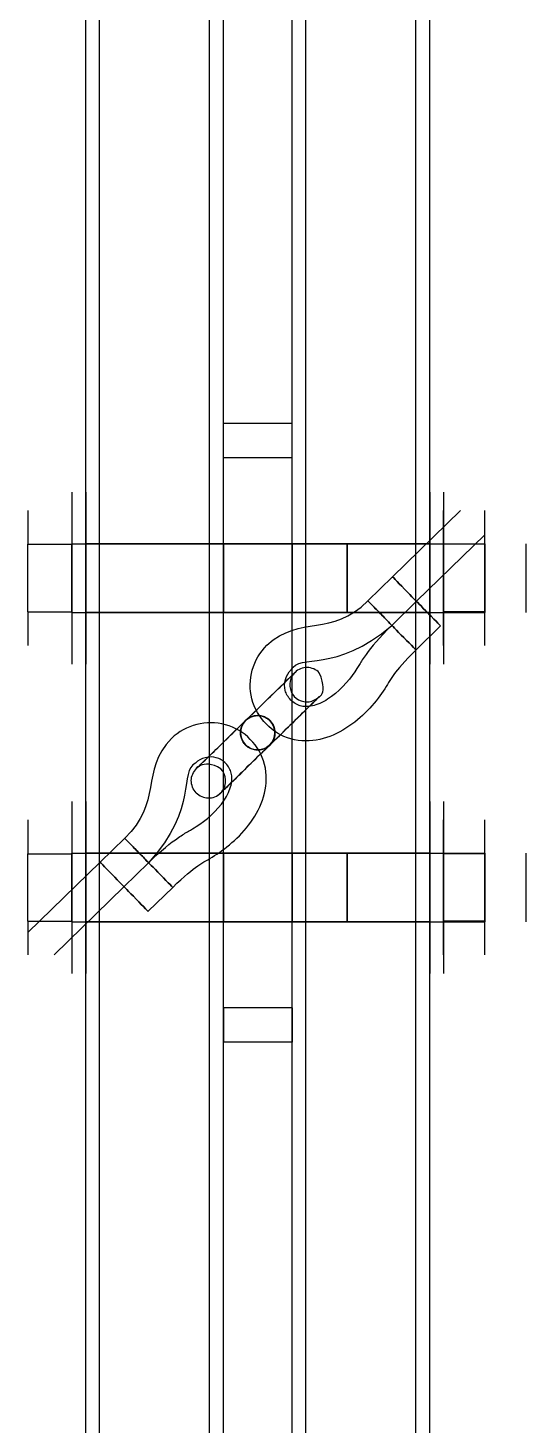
# Model space of a CAD drawing. Extents: x 0 to 2438, y 0 to 2056.
# Drawn here: x 1045.6 to 1081.8, y 1035.8 to 1137.4 of the extents above; entities that cross this region are included whole.
import ezdxf

# ---------------------------------------------------------------- set-up
doc = ezdxf.new("R2010")
doc.units = 0
doc.layers.get('0').update_dxf_attribs({"linetype": 'CONTINUOUS'})

msp = doc.modelspace()

# ---------------------------------------------------------------- linework, layer by layer
at = {"color": 253}
for p, q in [((1049.77, 717.134), (1049.77, 1265.13)), ((1050.77, 717.134), (1050.77, 1265.13)), ((1058.77, 717.134), (1058.77, 1265.13)), ((1059.77, 717.134), (1059.77, 1265.13)), ((1064.77, 717.134), (1064.77, 1265.13)), ((1065.77, 717.134), (1065.77, 1265.13)), ((1073.77, 717.134), (1073.77, 1265.13)), ((1074.77, 717.134), (1074.77, 1265.13)), ((1059.77, 1106.13), (1059.77, 1108.63)), ((1059.77, 1106.13), (1059.77, 1108.63)), ((1064.77, 1108.63), (1059.77, 1108.63)), ((1064.77, 1106.13), (1064.77, 1108.63)), ((1059.77, 1066.13), (1059.77, 1106.13)), ((1064.77, 1106.13), (1059.77, 1106.13)), ((1059.77, 1066.13), (1059.77, 1106.13)), ((1064.77, 1066.13), (1064.77, 1106.13)), ((1048.77, 1103.63), (1048.77, 1091.13)), ((1049.77, 1097.38), (1049.77, 1103.63)), ((1049.77, 1103.63), (1049.77, 1091.13)), ((1074.77, 1097.38), (1074.77, 1103.63)), ((1074.77, 1103.63), (1074.77, 1091.13)), ((1075.77, 1103.63), (1075.77, 1091.13)), ((1045.57, 1102.29), (1045.57, 1099.84)), ((1048.77, 1102.29), (1048.77, 1099.84)), ((1048.77, 1102.29), (1048.77, 1099.84)), ((1077, 1102.29), (1072.06, 1097.47)), ((1075.77, 1099.84), (1075.77, 1102.29)), ((1075.77, 1099.84), (1075.77, 1102.29)), ((1078.77, 1099.84), (1078.77, 1102.29)), ((1073.81, 1095.69), (1078.77, 1100.53)), ((1045.57, 1094.93), (1045.57, 1099.84)), ((1045.57, 1099.84), (1048.77, 1099.84)), ((1048.77, 1097.38), (1048.77, 1099.88)), ((1048.77, 1099.88), (1048.77, 1094.88)), ((1048.77, 1099.84), (1048.77, 1099.88)), ((1048.77, 1099.88), (1048.77, 1099.84)), ((1048.77, 1099.88), (1049.77, 1099.88)), ((1048.77, 1099.88), (1068.77, 1099.88)), ((1048.77, 1099.84), (1048.77, 1099.03)), ((1048.77, 1099.03), (1048.77, 1099.84)), ((1048.77, 1094.93), (1048.77, 1099.84)), ((1048.77, 1094.93), (1048.77, 1099.84)), ((1049.77, 1097.38), (1049.77, 1099.88)), ((1049.77, 1099.88), (1049.77, 1094.88)), ((1049.77, 1097.38), (1049.77, 1099.88)), ((1049.77, 1099.88), (1049.77, 1094.88)), ((1059.77, 1099.88), (1049.77, 1099.88)), ((1059.77, 1097.38), (1059.77, 1099.88)), ((1059.77, 1099.88), (1059.77, 1094.88)), ((1059.77, 1097.38), (1059.77, 1099.88)), ((1059.77, 1099.88), (1059.77, 1094.88)), ((1064.77, 1099.88), (1059.77, 1099.88)), ((1064.77, 1097.38), (1064.77, 1099.88)), ((1064.77, 1099.88), (1064.77, 1094.88)), ((1064.77, 1097.38), (1064.77, 1099.88)), ((1064.77, 1099.88), (1064.77, 1094.88)), ((1074.77, 1099.88), (1064.77, 1099.88)), ((1068.77, 1094.88), (1068.77, 1099.88)), ((1068.77, 1099.88), (1068.77, 1097.38)), ((1068.77, 1099.88), (1078.77, 1099.88)), ((1074.77, 1097.38), (1074.77, 1099.88)), ((1074.77, 1099.88), (1074.77, 1094.88)), ((1074.77, 1097.38), (1074.77, 1099.88)), ((1074.77, 1099.88), (1074.77, 1094.88)), ((1074.77, 1099.88), (1075.77, 1099.88)), ((1075.77, 1097.38), (1075.77, 1099.88)), ((1075.77, 1099.88), (1075.77, 1094.88)), ((1075.77, 1097.38), (1075.77, 1099.88)), ((1075.77, 1099.88), (1075.77, 1094.88)), ((1075.77, 1099.88), (1078.77, 1099.88)), ((1075.77, 1099.84), (1075.77, 1094.93)), ((1078.77, 1099.84), (1075.77, 1099.84)), ((1075.77, 1099.84), (1075.77, 1094.93)), ((1078.77, 1097.38), (1078.77, 1099.88)), ((1078.77, 1099.88), (1078.77, 1094.88)), ((1078.77, 1099.84), (1078.77, 1094.93)), ((1081.77, 1094.88), (1081.77, 1099.88)), ((1048.77, 1099.03), (1048.77, 1098.2)), ((1048.77, 1098.2), (1048.77, 1099.03)), ((1048.77, 1098.2), (1048.77, 1097.38)), ((1048.77, 1096.57), (1048.77, 1098.2)), ((1048.77, 1094.88), (1048.77, 1097.38)), ((1048.77, 1097.38), (1048.77, 1096.57)), ((1049.77, 1091.13), (1049.77, 1097.38)), ((1049.77, 1094.88), (1049.77, 1097.38)), ((1049.77, 1094.88), (1049.77, 1097.38)), ((1059.77, 1094.88), (1059.77, 1097.38)), ((1059.77, 1094.88), (1059.77, 1097.38)), ((1064.77, 1094.88), (1064.77, 1097.38)), ((1064.77, 1094.88), (1064.77, 1097.38)), ((1068.77, 1097.38), (1068.77, 1094.88)), ((1070.27, 1095.73), (1072.06, 1097.47)), ((1072.06, 1097.47), (1072.08, 1097.45)), ((1072.08, 1097.45), (1072.06, 1097.47)), ((1072.08, 1097.45), (1072.06, 1097.47)), ((1072.06, 1097.47), (1072.08, 1097.45)), ((1072.08, 1097.45), (1072.15, 1097.39)), ((1072.15, 1097.39), (1072.08, 1097.45)), ((1072.15, 1097.39), (1072.08, 1097.45)), ((1072.08, 1097.45), (1072.15, 1097.39)), ((1072.15, 1097.39), (1072.25, 1097.28)), ((1072.25, 1097.28), (1072.15, 1097.39)), ((1072.25, 1097.28), (1072.15, 1097.39)), ((1072.15, 1097.39), (1072.25, 1097.28)), ((1072.25, 1097.28), (1072.4, 1097.14)), ((1072.4, 1097.14), (1072.25, 1097.28)), ((1072.4, 1097.14), (1072.25, 1097.28)), ((1072.25, 1097.28), (1072.4, 1097.14)), ((1072.4, 1097.14), (1072.56, 1096.97)), ((1072.56, 1096.97), (1072.4, 1097.14)), ((1072.56, 1096.97), (1072.4, 1097.14)), ((1072.4, 1097.14), (1072.56, 1096.97)), ((1074.77, 1091.13), (1074.77, 1097.38)), ((1074.77, 1094.88), (1074.77, 1097.38)), ((1074.77, 1094.88), (1074.77, 1097.38)), ((1075.77, 1094.88), (1075.77, 1097.38)), ((1075.77, 1094.88), (1075.77, 1097.38)), ((1078.77, 1094.88), (1078.77, 1097.38)), ((1048.77, 1095.74), (1048.77, 1096.57)), ((1048.77, 1096.57), (1048.77, 1095.74)), ((1072.56, 1096.97), (1072.74, 1096.78)), ((1072.74, 1096.78), (1072.56, 1096.97)), ((1072.74, 1096.78), (1072.56, 1096.97)), ((1072.56, 1096.97), (1072.74, 1096.78)), ((1072.74, 1096.78), (1072.94, 1096.58)), ((1072.94, 1096.58), (1072.74, 1096.78)), ((1072.94, 1096.58), (1072.74, 1096.78)), ((1072.74, 1096.78), (1072.94, 1096.58)), ((1072.94, 1096.58), (1073.13, 1096.38)), ((1073.13, 1096.38), (1072.94, 1096.58)), ((1073.13, 1096.38), (1072.94, 1096.58)), ((1072.94, 1096.58), (1073.13, 1096.38)), ((1073.13, 1096.38), (1073.32, 1096.19)), ((1073.32, 1096.19), (1073.13, 1096.38)), ((1073.32, 1096.19), (1073.13, 1096.38)), ((1073.13, 1096.38), (1073.32, 1096.19)), ((1073.32, 1096.19), (1073.48, 1096.02)), ((1073.48, 1096.02), (1073.32, 1096.19)), ((1073.48, 1096.02), (1073.32, 1096.19)), ((1073.32, 1096.19), (1073.48, 1096.02)), ((1048.77, 1094.93), (1048.77, 1095.74)), ((1048.77, 1095.74), (1048.77, 1094.93)), ((1073.81, 1095.69), (1072.02, 1093.94)), ((1072.02, 1093.94), (1073.81, 1095.69)), ((1073.48, 1096.02), (1073.62, 1095.88)), ((1073.62, 1095.88), (1073.48, 1096.02)), ((1073.62, 1095.88), (1073.48, 1096.02)), ((1073.48, 1096.02), (1073.62, 1095.88)), ((1073.62, 1095.88), (1073.72, 1095.78)), ((1073.72, 1095.78), (1073.62, 1095.88)), ((1073.72, 1095.78), (1073.62, 1095.88)), ((1073.62, 1095.88), (1073.72, 1095.78)), ((1073.72, 1095.78), (1073.79, 1095.71)), ((1073.79, 1095.71), (1073.72, 1095.78)), ((1073.79, 1095.71), (1073.72, 1095.78)), ((1073.72, 1095.78), (1073.79, 1095.71)), ((1073.79, 1095.71), (1073.81, 1095.69)), ((1073.81, 1095.69), (1073.79, 1095.71)), ((1073.81, 1095.69), (1073.79, 1095.71)), ((1073.79, 1095.71), (1073.81, 1095.69)), ((1073.83, 1095.66), (1073.81, 1095.69)), ((1073.81, 1095.69), (1073.83, 1095.66)), ((1073.9, 1095.6), (1073.83, 1095.66)), ((1073.83, 1095.66), (1073.9, 1095.6)), ((1074, 1095.49), (1073.9, 1095.6)), ((1073.9, 1095.6), (1074, 1095.49)), ((1074.14, 1095.35), (1074, 1095.49)), ((1074, 1095.49), (1074.14, 1095.35)), ((1074.3, 1095.18), (1074.14, 1095.35)), ((1074.14, 1095.35), (1074.3, 1095.18)), ((1074.49, 1094.99), (1074.3, 1095.18)), ((1074.3, 1095.18), (1074.49, 1094.99)), ((1045.57, 1094.93), (1045.57, 1092.48)), ((1045.57, 1094.93), (1048.77, 1094.93)), ((1048.77, 1094.93), (1048.77, 1094.88)), ((1048.77, 1094.88), (1048.77, 1094.93)), ((1048.77, 1094.93), (1048.77, 1092.48)), ((1048.77, 1094.93), (1048.77, 1092.48)), ((1048.77, 1094.88), (1049.77, 1094.88)), ((1048.77, 1094.88), (1068.77, 1094.88)), ((1059.77, 1094.88), (1049.77, 1094.88)), ((1064.77, 1094.88), (1059.77, 1094.88)), ((1074.77, 1094.88), (1064.77, 1094.88)), ((1068.77, 1094.88), (1078.77, 1094.88)), ((1074.68, 1094.79), (1074.49, 1094.99)), ((1074.49, 1094.99), (1074.68, 1094.79)), ((1074.88, 1094.6), (1074.68, 1094.79)), ((1074.68, 1094.79), (1074.88, 1094.6)), ((1074.77, 1094.88), (1075.77, 1094.88)), ((1075.06, 1094.4), (1074.88, 1094.6)), ((1074.88, 1094.6), (1075.06, 1094.4)), ((1075.23, 1094.24), (1075.06, 1094.4)), ((1075.06, 1094.4), (1075.23, 1094.24)), ((1075.37, 1094.09), (1075.23, 1094.24)), ((1075.23, 1094.24), (1075.37, 1094.09)), ((1075.47, 1093.99), (1075.37, 1094.09)), ((1075.37, 1094.09), (1075.47, 1093.99)), ((1078.77, 1094.93), (1075.77, 1094.93)), ((1075.77, 1092.48), (1075.77, 1094.93)), ((1075.77, 1092.48), (1075.77, 1094.93)), ((1075.77, 1094.88), (1078.77, 1094.88)), ((1078.77, 1092.48), (1078.77, 1094.93)), ((1072.04, 1093.92), (1072.02, 1093.94)), ((1072.02, 1093.94), (1072.04, 1093.92)), ((1072.11, 1093.85), (1072.04, 1093.92)), ((1072.04, 1093.92), (1072.11, 1093.85)), ((1072.21, 1093.75), (1072.11, 1093.85)), ((1072.11, 1093.85), (1072.21, 1093.75)), ((1072.35, 1093.6), (1072.21, 1093.75)), ((1072.21, 1093.75), (1072.35, 1093.6)), ((1072.51, 1093.43), (1072.35, 1093.6)), ((1072.35, 1093.6), (1072.51, 1093.43)), ((1072.7, 1093.24), (1072.51, 1093.43)), ((1072.51, 1093.43), (1072.7, 1093.24)), ((1072.9, 1093.05), (1072.7, 1093.24)), ((1072.7, 1093.24), (1072.9, 1093.05)), ((1073.09, 1092.85), (1072.9, 1093.05)), ((1072.9, 1093.05), (1073.09, 1092.85)), ((1075.56, 1093.9), (1073.77, 1092.15)), ((1075.53, 1093.92), (1075.47, 1093.99)), ((1075.47, 1093.99), (1075.53, 1093.92)), ((1075.56, 1093.9), (1075.53, 1093.92)), ((1075.53, 1093.92), (1075.56, 1093.9)), ((1073.27, 1092.66), (1073.09, 1092.85)), ((1073.09, 1092.85), (1073.27, 1092.66)), ((1073.44, 1092.49), (1073.27, 1092.66)), ((1073.27, 1092.66), (1073.44, 1092.49)), ((1073.58, 1092.34), (1073.44, 1092.49)), ((1073.44, 1092.49), (1073.58, 1092.34)), ((1073.68, 1092.24), (1073.58, 1092.34)), ((1073.58, 1092.34), (1073.68, 1092.24)), ((1073.75, 1092.18), (1073.68, 1092.24)), ((1073.68, 1092.24), (1073.75, 1092.18)), ((1073.77, 1092.15), (1073.75, 1092.18)), ((1073.75, 1092.18), (1073.77, 1092.15)), ((1063.17, 1087.01), (1063.17, 1087.01)), ((1048.77, 1081.13), (1048.77, 1068.63)), ((1049.77, 1074.88), (1049.77, 1081.13)), ((1049.77, 1081.13), (1049.77, 1068.63)), ((1074.77, 1074.88), (1074.77, 1081.13)), ((1074.77, 1081.13), (1074.77, 1068.63)), ((1075.77, 1081.13), (1075.77, 1068.63)), ((1045.57, 1079.79), (1045.57, 1077.34)), ((1048.77, 1079.79), (1048.77, 1077.34)), ((1048.77, 1079.79), (1048.77, 1077.34)), ((1075.77, 1077.34), (1075.77, 1079.79)), ((1075.77, 1077.34), (1075.77, 1079.79)), ((1078.77, 1077.34), (1078.77, 1079.79)), ((1052.6, 1078.47), (1050.81, 1076.72)), ((1045.57, 1072.43), (1045.57, 1077.34)), ((1045.57, 1077.34), (1048.77, 1077.34)), ((1048.77, 1074.88), (1048.77, 1077.38)), ((1048.77, 1077.38), (1048.77, 1072.38)), ((1048.77, 1077.34), (1048.77, 1077.38)), ((1048.77, 1077.38), (1048.77, 1077.34)), ((1048.77, 1077.38), (1049.77, 1077.38)), ((1048.77, 1077.38), (1068.77, 1077.38)), ((1048.77, 1077.34), (1048.77, 1076.53)), ((1048.77, 1076.53), (1048.77, 1077.34)), ((1048.77, 1072.43), (1048.77, 1077.34)), ((1048.77, 1072.43), (1048.77, 1077.34)), ((1049.77, 1074.88), (1049.77, 1077.38)), ((1049.77, 1077.38), (1049.77, 1072.38)), ((1049.77, 1074.88), (1049.77, 1077.38)), ((1049.77, 1077.38), (1049.77, 1072.38)), ((1059.77, 1077.38), (1049.77, 1077.38)), ((1059.77, 1074.88), (1059.77, 1077.38)), ((1059.77, 1077.38), (1059.77, 1072.38)), ((1059.77, 1074.88), (1059.77, 1077.38)), ((1059.77, 1077.38), (1059.77, 1072.38)), ((1064.77, 1077.38), (1059.77, 1077.38)), ((1064.77, 1074.88), (1064.77, 1077.38)), ((1064.77, 1077.38), (1064.77, 1072.38)), ((1064.77, 1074.88), (1064.77, 1077.38)), ((1064.77, 1077.38), (1064.77, 1072.38)), ((1074.77, 1077.38), (1064.77, 1077.38)), ((1068.77, 1072.38), (1068.77, 1077.38)), ((1068.77, 1077.38), (1068.77, 1074.88)), ((1068.77, 1077.38), (1078.77, 1077.38)), ((1074.77, 1074.88), (1074.77, 1077.38)), ((1074.77, 1077.38), (1074.77, 1072.38)), ((1074.77, 1074.88), (1074.77, 1077.38)), ((1074.77, 1077.38), (1074.77, 1072.38)), ((1074.77, 1077.38), (1075.77, 1077.38)), ((1075.77, 1074.88), (1075.77, 1077.38)), ((1075.77, 1077.38), (1075.77, 1072.38)), ((1075.77, 1074.88), (1075.77, 1077.38)), ((1075.77, 1077.38), (1075.77, 1072.38)), ((1075.77, 1077.38), (1078.77, 1077.38)), ((1075.77, 1077.34), (1075.77, 1072.43)), ((1078.77, 1077.34), (1075.77, 1077.34)), ((1075.77, 1077.34), (1075.77, 1072.43)), ((1078.77, 1074.88), (1078.77, 1077.38)), ((1078.77, 1077.38), (1078.77, 1072.38)), ((1078.77, 1077.34), (1078.77, 1072.43)), ((1081.77, 1072.38), (1081.77, 1077.38)), ((1050.81, 1076.72), (1045.57, 1071.61)), ((1048.77, 1076.53), (1048.77, 1075.69)), ((1048.77, 1075.69), (1048.77, 1076.53)), ((1050.81, 1076.72), (1050.83, 1076.7)), ((1050.83, 1076.7), (1050.81, 1076.72)), ((1050.83, 1076.7), (1050.81, 1076.72)), ((1050.81, 1076.72), (1050.83, 1076.7)), ((1050.83, 1076.7), (1050.89, 1076.64)), ((1050.89, 1076.64), (1050.83, 1076.7)), ((1050.89, 1076.64), (1050.83, 1076.7)), ((1050.83, 1076.7), (1050.89, 1076.64)), ((1050.89, 1076.64), (1051, 1076.53)), ((1051, 1076.53), (1050.89, 1076.64)), ((1051, 1076.53), (1050.89, 1076.64)), ((1050.89, 1076.64), (1051, 1076.53)), ((1051, 1076.53), (1051.14, 1076.39)), ((1051.14, 1076.39), (1051, 1076.53)), ((1051.14, 1076.39), (1051, 1076.53)), ((1051, 1076.53), (1051.14, 1076.39)), ((1051.14, 1076.39), (1051.3, 1076.22)), ((1051.3, 1076.22), (1051.14, 1076.39)), ((1051.3, 1076.22), (1051.14, 1076.39)), ((1051.14, 1076.39), (1051.3, 1076.22)), ((1051.3, 1076.22), (1051.49, 1076.03)), ((1051.49, 1076.03), (1051.3, 1076.22)), ((1051.49, 1076.03), (1051.3, 1076.22)), ((1051.3, 1076.22), (1051.49, 1076.03)), ((1051.49, 1076.03), (1051.68, 1075.83)), ((1051.68, 1075.83), (1051.49, 1076.03)), ((1051.68, 1075.83), (1051.49, 1076.03)), ((1051.49, 1076.03), (1051.68, 1075.83)), ((1051.68, 1075.83), (1051.88, 1075.63)), ((1051.88, 1075.63), (1051.68, 1075.83)), ((1051.88, 1075.63), (1051.68, 1075.83)), ((1051.68, 1075.83), (1051.88, 1075.63)), ((1052.55, 1074.94), (1054.34, 1076.68)), ((1054.34, 1076.68), (1052.55, 1074.94)), ((1054.43, 1076.59), (1054.34, 1076.68)), ((1054.34, 1076.68), (1054.43, 1076.59)), ((1054.53, 1076.49), (1054.43, 1076.59)), ((1054.43, 1076.59), (1054.53, 1076.49)), ((1054.67, 1076.35), (1054.53, 1076.49)), ((1054.53, 1076.49), (1054.67, 1076.35)), ((1054.84, 1076.18), (1054.67, 1076.35)), ((1054.67, 1076.35), (1054.84, 1076.18)), ((1055.02, 1075.99), (1054.84, 1076.18)), ((1054.84, 1076.18), (1055.02, 1075.99)), ((1055.22, 1075.79), (1055.02, 1075.99)), ((1055.02, 1075.99), (1055.22, 1075.79)), ((1055.41, 1075.59), (1055.22, 1075.79)), ((1055.22, 1075.79), (1055.41, 1075.59)), ((1047.47, 1069.98), (1052.55, 1074.94)), ((1048.77, 1075.69), (1048.77, 1074.88)), ((1048.77, 1074.07), (1048.77, 1075.69)), ((1048.77, 1072.38), (1048.77, 1074.88)), ((1048.77, 1074.88), (1048.77, 1074.07)), ((1049.77, 1068.63), (1049.77, 1074.88)), ((1049.77, 1072.38), (1049.77, 1074.88)), ((1049.77, 1072.38), (1049.77, 1074.88)), ((1051.88, 1075.63), (1052.06, 1075.44)), ((1052.06, 1075.44), (1051.88, 1075.63)), ((1052.06, 1075.44), (1051.88, 1075.63)), ((1051.88, 1075.63), (1052.06, 1075.44)), ((1052.06, 1075.44), (1052.23, 1075.27)), ((1052.23, 1075.27), (1052.06, 1075.44)), ((1052.23, 1075.27), (1052.06, 1075.44)), ((1052.06, 1075.44), (1052.23, 1075.27)), ((1052.23, 1075.27), (1052.36, 1075.13)), ((1052.36, 1075.13), (1052.23, 1075.27)), ((1052.36, 1075.13), (1052.23, 1075.27)), ((1052.23, 1075.27), (1052.36, 1075.13)), ((1052.36, 1075.13), (1052.47, 1075.02)), ((1052.47, 1075.02), (1052.36, 1075.13)), ((1052.47, 1075.02), (1052.36, 1075.13)), ((1052.36, 1075.13), (1052.47, 1075.02)), ((1052.47, 1075.02), (1052.53, 1074.96)), ((1052.53, 1074.96), (1052.47, 1075.02)), ((1052.53, 1074.96), (1052.47, 1075.02)), ((1052.47, 1075.02), (1052.53, 1074.96)), ((1052.53, 1074.96), (1052.55, 1074.94)), ((1052.55, 1074.94), (1052.53, 1074.96)), ((1052.55, 1074.94), (1052.53, 1074.96)), ((1052.53, 1074.96), (1052.55, 1074.94)), ((1052.58, 1074.91), (1052.55, 1074.94)), ((1052.55, 1074.94), (1052.58, 1074.91)), ((1052.64, 1074.85), (1052.58, 1074.91)), ((1052.58, 1074.91), (1052.64, 1074.85)), ((1052.75, 1074.74), (1052.64, 1074.85)), ((1052.64, 1074.85), (1052.75, 1074.74)), ((1054.3, 1073.15), (1056.09, 1074.89)), ((1055.6, 1075.4), (1055.41, 1075.59)), ((1055.41, 1075.59), (1055.6, 1075.4)), ((1055.76, 1075.23), (1055.6, 1075.4)), ((1055.6, 1075.4), (1055.76, 1075.23)), ((1055.9, 1075.09), (1055.76, 1075.23)), ((1055.76, 1075.23), (1055.9, 1075.09)), ((1056, 1074.98), (1055.9, 1075.09)), ((1055.9, 1075.09), (1056, 1074.98)), ((1056.07, 1074.91), (1056, 1074.98)), ((1056, 1074.98), (1056.07, 1074.91)), ((1056.09, 1074.89), (1056.07, 1074.91)), ((1056.07, 1074.91), (1056.09, 1074.89)), ((1059.77, 1072.38), (1059.77, 1074.88)), ((1059.77, 1072.38), (1059.77, 1074.88)), ((1064.77, 1072.38), (1064.77, 1074.88)), ((1064.77, 1072.38), (1064.77, 1074.88)), ((1068.77, 1074.88), (1068.77, 1072.38)), ((1074.77, 1068.63), (1074.77, 1074.88)), ((1074.77, 1072.38), (1074.77, 1074.88)), ((1074.77, 1072.38), (1074.77, 1074.88)), ((1075.77, 1072.38), (1075.77, 1074.88)), ((1075.77, 1072.38), (1075.77, 1074.88)), ((1078.77, 1072.38), (1078.77, 1074.88)), ((1048.77, 1073.24), (1048.77, 1074.07)), ((1048.77, 1074.07), (1048.77, 1073.24)), ((1052.88, 1074.6), (1052.75, 1074.74)), ((1052.75, 1074.74), (1052.88, 1074.6)), ((1053.05, 1074.43), (1052.88, 1074.6)), ((1052.88, 1074.6), (1053.05, 1074.43)), ((1053.23, 1074.24), (1053.05, 1074.43)), ((1053.05, 1074.43), (1053.23, 1074.24)), ((1053.43, 1074.04), (1053.23, 1074.24)), ((1053.23, 1074.24), (1053.43, 1074.04)), ((1053.62, 1073.84), (1053.43, 1074.04)), ((1053.43, 1074.04), (1053.62, 1073.84)), ((1053.81, 1073.65), (1053.62, 1073.84)), ((1053.62, 1073.84), (1053.81, 1073.65)), ((1048.77, 1072.43), (1048.77, 1073.24)), ((1048.77, 1073.24), (1048.77, 1072.43)), ((1053.97, 1073.49), (1053.81, 1073.65)), ((1053.81, 1073.65), (1053.97, 1073.49)), ((1054.11, 1073.34), (1053.97, 1073.49)), ((1053.97, 1073.49), (1054.11, 1073.34)), ((1054.21, 1073.23), (1054.11, 1073.34)), ((1054.11, 1073.34), (1054.21, 1073.23)), ((1054.28, 1073.17), (1054.21, 1073.23)), ((1054.21, 1073.23), (1054.28, 1073.17)), ((1054.3, 1073.15), (1054.28, 1073.17)), ((1054.28, 1073.17), (1054.3, 1073.15)), ((1045.57, 1072.43), (1045.57, 1069.98)), ((1045.57, 1072.43), (1048.77, 1072.43)), ((1048.77, 1072.43), (1048.77, 1072.38)), ((1048.77, 1072.38), (1048.77, 1072.43)), ((1048.77, 1072.43), (1048.77, 1069.98)), ((1048.77, 1072.43), (1048.77, 1069.98)), ((1048.77, 1072.38), (1049.77, 1072.38)), ((1048.77, 1072.38), (1068.77, 1072.38)), ((1059.77, 1072.38), (1049.77, 1072.38)), ((1064.77, 1072.38), (1059.77, 1072.38)), ((1074.77, 1072.38), (1064.77, 1072.38)), ((1068.77, 1072.38), (1078.77, 1072.38)), ((1074.77, 1072.38), (1075.77, 1072.38)), ((1078.77, 1072.43), (1075.77, 1072.43)), ((1075.77, 1069.98), (1075.77, 1072.43)), ((1075.77, 1069.98), (1075.77, 1072.43)), ((1075.77, 1072.38), (1078.77, 1072.38)), ((1078.77, 1069.98), (1078.77, 1072.43)), ((1059.77, 1066.13), (1059.77, 1063.63)), ((1059.77, 1066.13), (1059.77, 1063.63)), ((1064.77, 1066.13), (1059.77, 1066.13)), ((1064.77, 1066.13), (1064.77, 1063.63)), ((1064.77, 1063.63), (1059.77, 1063.63))]:
    msp.add_line(p, q, dxfattribs=at)
for points in [[(1062.94, 1092.5), (1065.4, 1094.75), (1067.63, 1093.05), (1070.27, 1095.73)], [(1070.27, 1095.73), (1070.27, 1095.73), (1070.37, 1095.63), (1070.53, 1095.47)], [(1070.53, 1095.47), (1070.37, 1095.63), (1070.27, 1095.73), (1070.27, 1095.73)], [(1070.53, 1095.47), (1070.69, 1095.3), (1070.92, 1095.07), (1071.15, 1094.84)], [(1071.15, 1094.84), (1070.92, 1095.07), (1070.69, 1095.3), (1070.53, 1095.47)], [(1071.15, 1094.84), (1071.38, 1094.6), (1071.6, 1094.37), (1071.77, 1094.2)], [(1071.77, 1094.2), (1071.6, 1094.37), (1071.38, 1094.6), (1071.15, 1094.84)], [(1071.77, 1094.2), (1071.93, 1094.03), (1072.02, 1093.94), (1072.02, 1093.94)], [(1072.02, 1093.94), (1072.02, 1093.94), (1071.93, 1094.03), (1071.77, 1094.2)], [(1064.69, 1090.71), (1065.35, 1091.94), (1067.84, 1090.39), (1072.02, 1093.94)], [(1072.02, 1093.94), (1071.09, 1093.03), (1070.54, 1092.38), (1070.14, 1091.83)], [(1061.84, 1088.59), (1061.5, 1090), (1061.91, 1091.48), (1062.94, 1092.5)], [(1073.77, 1092.15), (1072.91, 1091.31), (1072.46, 1090.77), (1072.17, 1090.37)], [(1069.66, 1091.1), (1069.53, 1090.89), (1069.43, 1090.72), (1069.32, 1090.56)], [(1070.14, 1091.83), (1069.94, 1091.55), (1069.78, 1091.31), (1069.66, 1091.1)], [(1064.86, 1090.4), (1064.65, 1090.2), (1064.16, 1089.72), (1063.49, 1089.07)], [(1063.89, 1089.46), (1064.58, 1090.13), (1064.98, 1090.52), (1064.98, 1090.52)], [(1064.27, 1089.21), (1064.13, 1089.69), (1064.32, 1090.38), (1064.69, 1090.71)], [(1064.87, 1090.41), (1064.71, 1090.21), (1064.61, 1089.95), (1064.6, 1089.69)], [(1064.8, 1090.34), (1064.8, 1090.34), (1064.82, 1090.35), (1064.87, 1090.41)], [(1064.83, 1090.37), (1064.81, 1090.35), (1064.8, 1090.34), (1064.8, 1090.34)], [(1064.9, 1090.44), (1064.89, 1090.43), (1064.86, 1090.4), (1064.83, 1090.37)], [(1064.98, 1090.52), (1064.98, 1090.52), (1064.93, 1090.48), (1064.86, 1090.4)], [(1064.92, 1090.47), (1064.92, 1090.46), (1064.93, 1090.47), (1064.9, 1090.44)], [(1064.95, 1090.5), (1064.94, 1090.49), (1064.93, 1090.48), (1064.92, 1090.47)], [(1064.98, 1090.52), (1064.98, 1090.52), (1064.97, 1090.51), (1064.95, 1090.5)], [(1065.87, 1090.88), (1065.54, 1090.88), (1065.21, 1090.75), (1064.98, 1090.52)], [(1064.98, 1090.52), (1064.98, 1090.52), (1064.98, 1090.52), (1064.98, 1090.52)], [(1066.74, 1090.5), (1066.52, 1090.73), (1066.19, 1090.87), (1065.87, 1090.88)], [(1066.72, 1088.73), (1066.36, 1088.64), (1067.56, 1088.67), (1066.74, 1090.5)], [(1069.32, 1090.56), (1068.87, 1089.88), (1068.11, 1089.04), (1067.35, 1088.57)], [(1072.17, 1090.37), (1072.02, 1090.16), (1071.9, 1089.98), (1071.78, 1089.79)], [(1061.31, 1086.94), (1062.26, 1087.86), (1063.22, 1088.8), (1063.89, 1089.46)], [(1063.49, 1089.07), (1062.88, 1088.48), (1062.14, 1087.75), (1061.4, 1087.03)], [(1064.67, 1088.51), (1064.47, 1088.72), (1064.33, 1088.97), (1064.27, 1089.21)], [(1064.6, 1089.69), (1064.59, 1089.43), (1064.66, 1089.16), (1064.8, 1088.94)], [(1071.39, 1089.16), (1070.77, 1088.25), (1069.86, 1087.2), (1068.68, 1086.46)], [(1071.78, 1089.79), (1071.67, 1089.6), (1071.54, 1089.4), (1071.39, 1089.16)], [(1062.88, 1086.77), (1062.4, 1087.26), (1062.03, 1087.89), (1061.84, 1088.59)], [(1066.06, 1088.09), (1065.41, 1087.45), (1064.28, 1086.35), (1063.15, 1085.24)], [(1065.36, 1088.09), (1065.12, 1088.16), (1064.87, 1088.31), (1064.67, 1088.51)], [(1064.8, 1088.94), (1065.09, 1088.48), (1065.7, 1088.26), (1066.21, 1088.43)], [(1066.24, 1088.09), (1065.89, 1088.02), (1065.6, 1088.02), (1065.36, 1088.09)], [(1065.66, 1087.7), (1066.33, 1088.35), (1066.73, 1088.74), (1066.72, 1088.73)], [(1066.72, 1088.73), (1066.72, 1088.73), (1066.49, 1088.5), (1066.06, 1088.09)], [(1066.21, 1088.43), (1067.11, 1088.93), (1066.58, 1088.68), (1066.72, 1088.73)], [(1067.35, 1088.57), (1066.97, 1088.33), (1066.58, 1088.17), (1066.24, 1088.09)], [(1059.93, 1086.72), (1058.53, 1087.1), (1057.05, 1086.72), (1056, 1085.72)], [(1059.31, 1084.99), (1059.91, 1085.58), (1060.65, 1086.3), (1061.4, 1087.03)], [(1062.28, 1087.38), (1061.6, 1087.39), (1061.03, 1086.84), (1061.02, 1086.15)], [(1062.27, 1087.38), (1061.58, 1087.38), (1061.02, 1086.82), (1061.02, 1086.13)], [(1061.02, 1086.16), (1061.03, 1086.47), (1061.15, 1086.77), (1061.36, 1086.99)], [(1061.04, 1086.33), (1061.09, 1086.62), (1061.22, 1086.86), (1061.4, 1087.03)], [(1061.36, 1086.99), (1061.62, 1087.27), (1062.01, 1087.41), (1062.38, 1087.38)], [(1062.1, 1087.37), (1061.81, 1087.33), (1061.58, 1087.2), (1061.4, 1087.03)], [(1062.76, 1087.28), (1062.53, 1087.38), (1062.3, 1087.4), (1062.1, 1087.37)], [(1063.52, 1086.13), (1063.52, 1086.82), (1062.96, 1087.38), (1062.27, 1087.38)], [(1063.52, 1086.12), (1063.53, 1086.81), (1062.98, 1087.37), (1062.28, 1087.38)], [(1062.38, 1087.38), (1062.68, 1087.35), (1062.98, 1087.21), (1063.18, 1086.99)], [(1063.17, 1087.01), (1063.05, 1087.13), (1062.91, 1087.22), (1062.76, 1087.28)], [(1063.15, 1085.25), (1064.08, 1086.15), (1065, 1087.05), (1065.66, 1087.7)], [(1063.17, 1087.01), (1063.29, 1086.88), (1063.37, 1086.74), (1063.43, 1086.6)], [(1063.18, 1086.99), (1063.4, 1086.76), (1063.52, 1086.45), (1063.52, 1086.13)], [(1058.84, 1084.53), (1059.48, 1085.16), (1060.39, 1086.04), (1061.31, 1086.94)], [(1061.73, 1085.65), (1061.25, 1086.14), (1060.64, 1086.53), (1059.93, 1086.72)], [(1061.11, 1085.67), (1061.02, 1085.91), (1061, 1086.13), (1061.04, 1086.33)], [(1061.48, 1085.17), (1061.18, 1085.41), (1061.01, 1085.78), (1061.02, 1086.16)], [(1061.02, 1086.15), (1061.01, 1085.46), (1061.56, 1084.89), (1062.26, 1084.88)], [(1061.02, 1086.13), (1061.02, 1085.44), (1061.58, 1084.88), (1062.27, 1084.88)], [(1062.26, 1084.88), (1062.94, 1084.88), (1063.51, 1085.43), (1063.52, 1086.12)], [(1062.27, 1084.88), (1062.96, 1084.88), (1063.52, 1085.44), (1063.52, 1086.13)], [(1064.68, 1085.68), (1063.98, 1085.88), (1063.37, 1086.27), (1062.88, 1086.77)], [(1063.52, 1086.13), (1063.52, 1085.75), (1063.34, 1085.38), (1063.04, 1085.15)], [(1063.51, 1085.93), (1063.46, 1085.64), (1063.32, 1085.41), (1063.15, 1085.24)], [(1063.43, 1086.6), (1063.52, 1086.36), (1063.54, 1086.13), (1063.51, 1085.93)], [(1068.68, 1086.46), (1068.09, 1086.08), (1067.45, 1085.8), (1066.78, 1085.65)], [(1056, 1085.72), (1053.69, 1083.32), (1055.35, 1081.05), (1052.6, 1078.47)], [(1057.94, 1083.65), (1058.14, 1083.85), (1058.64, 1084.33), (1059.31, 1084.99)], [(1063.15, 1085.24), (1062.21, 1084.33), (1061.28, 1083.42), (1060.62, 1082.77)], [(1060.63, 1082.79), (1061.3, 1083.44), (1062.22, 1084.34), (1063.15, 1085.25)], [(1061.38, 1085.26), (1061.26, 1085.38), (1061.17, 1085.53), (1061.11, 1085.67)], [(1061.38, 1085.26), (1061.49, 1085.14), (1061.64, 1085.05), (1061.78, 1084.99)], [(1062.33, 1084.89), (1062.03, 1084.87), (1061.72, 1084.97), (1061.48, 1085.17)], [(1062.77, 1083.82), (1062.59, 1084.53), (1062.22, 1085.14), (1061.73, 1085.65)], [(1061.78, 1084.99), (1062.01, 1084.89), (1062.24, 1084.87), (1062.44, 1084.89)], [(1063.04, 1085.15), (1062.84, 1084.99), (1062.59, 1084.9), (1062.33, 1084.89)], [(1062.44, 1084.89), (1062.73, 1084.94), (1062.97, 1085.07), (1063.15, 1085.24)], [(1066.78, 1085.65), (1066.11, 1085.5), (1065.39, 1085.49), (1064.68, 1085.68)], [(1057.75, 1083.93), (1056.51, 1083.3), (1058, 1080.77), (1054.34, 1076.68)], [(1059.59, 1083.51), (1058.27, 1084.37), (1057.57, 1083.3), (1057.82, 1083.54)], [(1059.26, 1084.32), (1058.79, 1084.47), (1058.09, 1084.29), (1057.75, 1083.93)], [(1057.82, 1083.54), (1057.82, 1083.53), (1058.2, 1083.9), (1058.84, 1084.53)], [(1059.95, 1083.9), (1059.75, 1084.1), (1059.5, 1084.26), (1059.26, 1084.32)], [(1060.72, 1082.88), (1061.13, 1083.27), (1061.82, 1083.95), (1059.67, 1081.86)], [(1060.35, 1083.2), (1060.29, 1083.44), (1060.15, 1083.69), (1059.95, 1083.9)], [(1057.44, 1082.65), (1057.44, 1082.98), (1057.59, 1083.31), (1057.82, 1083.53)], [(1057.82, 1083.54), (1057.82, 1083.54), (1057.86, 1083.57), (1057.94, 1083.65)], [(1057.82, 1083.53), (1057.82, 1083.54), (1057.82, 1083.54), (1057.82, 1083.54)], [(1059.67, 1081.86), (1060.06, 1082.34), (1060.02, 1083.09), (1059.59, 1083.51)], [(1060.33, 1082.32), (1060.41, 1082.67), (1060.41, 1082.96), (1060.35, 1083.2)], [(1062.76, 1081.73), (1062.92, 1082.4), (1062.95, 1083.11), (1062.77, 1083.82)], [(1057.8, 1081.77), (1057.57, 1082), (1057.44, 1082.33), (1057.44, 1082.65)], [(1059.55, 1081.74), (1059.72, 1081.9), (1060.21, 1082.38), (1060.72, 1082.88)], [(1060.62, 1082.77), (1059.95, 1082.12), (1059.56, 1081.74), (1059.57, 1081.75)], [(1059.57, 1081.75), (1059.57, 1081.75), (1059.66, 1081.84), (1059.85, 1082.02)], [(1059.83, 1081.23), (1060.07, 1081.6), (1060.25, 1081.98), (1060.33, 1082.32)], [(1059.85, 1082.02), (1060.03, 1082.2), (1060.3, 1082.46), (1060.63, 1082.79)], [(1057.79, 1079.31), (1058.48, 1079.73), (1059.34, 1080.48), (1059.83, 1081.23)], [(1057.8, 1081.77), (1058.03, 1081.53), (1058.35, 1081.39), (1058.68, 1081.39)], [(1058.68, 1081.39), (1059, 1081.38), (1059.33, 1081.51), (1059.56, 1081.74)], [(1059.46, 1081.65), (1059.4, 1081.59), (1059.36, 1081.56), (1059.55, 1081.74)], [(1059.63, 1081.81), (1059.61, 1081.79), (1059.53, 1081.72), (1059.46, 1081.65)], [(1059.56, 1081.74), (1059.57, 1081.75), (1059.56, 1081.74), (1059.57, 1081.75)], [(1059.57, 1081.75), (1059.57, 1081.75), (1059.57, 1081.75), (1059.58, 1081.75)], [(1059.58, 1081.75), (1059.58, 1081.75), (1059.58, 1081.76), (1059.59, 1081.76)], [(1059.59, 1081.76), (1059.59, 1081.77), (1059.6, 1081.78), (1059.62, 1081.8)], [(1059.62, 1081.8), (1059.64, 1081.82), (1059.66, 1081.84), (1059.63, 1081.81)], [(1061.91, 1079.84), (1062.29, 1080.42), (1062.59, 1081.05), (1062.76, 1081.73)], [(1059.13, 1077.2), (1060.07, 1077.79), (1061.13, 1078.68), (1061.91, 1079.84)], [(1056.5, 1078.51), (1056.78, 1078.7), (1057.02, 1078.85), (1057.24, 1078.97)], [(1057.24, 1078.97), (1057.45, 1079.1), (1057.62, 1079.2), (1057.79, 1079.31)], [(1052.6, 1078.47), (1052.6, 1078.47), (1052.69, 1078.37), (1052.85, 1078.21)], [(1052.85, 1078.21), (1052.69, 1078.37), (1052.6, 1078.47), (1052.6, 1078.47)], [(1052.85, 1078.21), (1053.01, 1078.04), (1053.24, 1077.81), (1053.47, 1077.58)], [(1053.47, 1077.58), (1053.24, 1077.81), (1053.01, 1078.04), (1052.85, 1078.21)], [(1054.34, 1076.68), (1055.27, 1077.59), (1055.95, 1078.13), (1056.5, 1078.51)], [(1053.47, 1077.58), (1053.7, 1077.34), (1053.93, 1077.11), (1054.09, 1076.94)], [(1054.09, 1076.94), (1053.93, 1077.11), (1053.7, 1077.34), (1053.47, 1077.58)], [(1054.09, 1076.94), (1054.25, 1076.78), (1054.34, 1076.68), (1054.34, 1076.68)], [(1054.34, 1076.68), (1054.34, 1076.68), (1054.25, 1076.78), (1054.09, 1076.94)], [(1057.91, 1076.45), (1058.13, 1076.6), (1058.31, 1076.71), (1058.5, 1076.82)], [(1058.5, 1076.82), (1058.69, 1076.93), (1058.9, 1077.05), (1059.13, 1077.2)], [(1056.09, 1074.89), (1056.95, 1075.73), (1057.5, 1076.17), (1057.91, 1076.45)]]:
    msp.add_open_spline(points, degree=3, dxfattribs=at)

doc.saveas('drawing.dxf')
